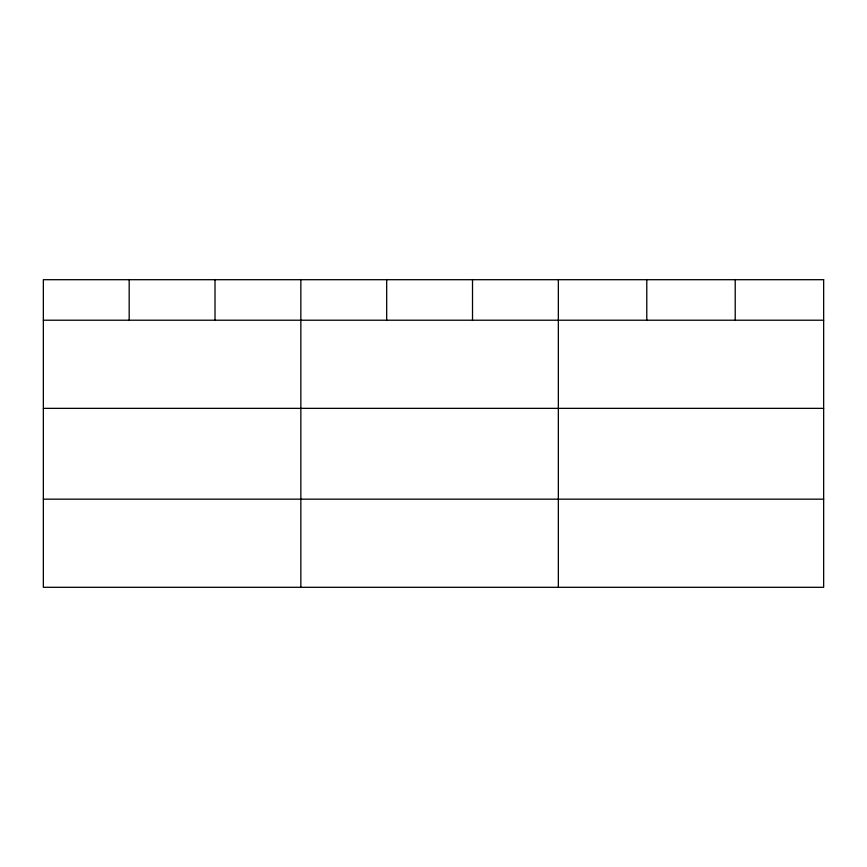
<?xml version="1.0" encoding="UTF-8"?>
<svg xmlns="http://www.w3.org/2000/svg" width="867" height="867" viewBox="0 0 867 867"><rect width="100%" height="100%" fill="white"/><g stroke="black" fill="none" stroke-linecap="round" stroke-linejoin="round"><path stroke-width="1.3" d="M43.35 320.216L823.65 320.216M43.35 408.357L823.65 408.357M43.35 499.164L823.65 499.164M735.216 279.694L735.216 320.216M646.782 279.694L646.782 320.216M558.348 279.694L558.348 587.306M472.515 279.694L472.515 320.216M386.682 279.694L386.682 320.216M300.849 279.694L300.849 587.306M215.016 279.694L215.016 320.216M129.183 279.694L129.183 320.216M823.65 279.694L43.35 279.694L43.35 587.306L823.65 587.306L823.65 279.694"/></g></svg>
